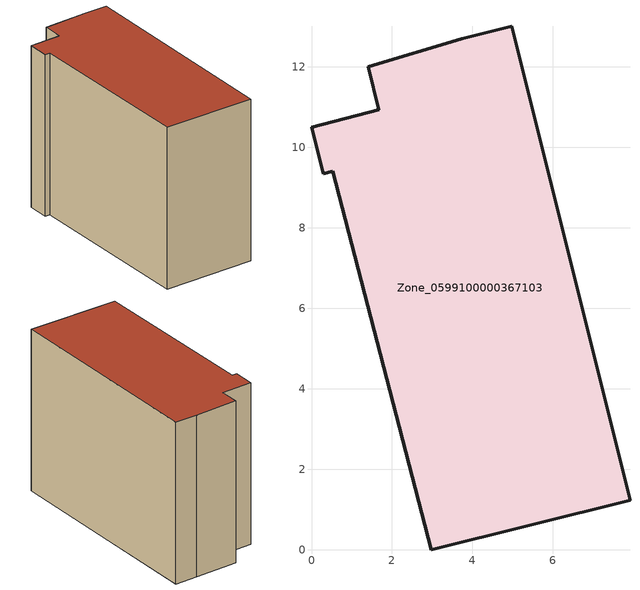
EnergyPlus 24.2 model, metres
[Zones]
Zone_0599100000367103
 floor ground (C_G): 2.98,0 0.53,9.41 0.29,9.35 0,10.51 1.67,10.94 1.41,12 3.74,12.7 4.97,13.01 7.92,1.23 z0
 wall outside (C_F): 0.53,9.41 2.98,0 7.92,1.23 4.97,13.01 3.74,12.7 1.41,12 1.67,10.94 0,10.51 0.29,9.35 0.53,9.41 z0:8.99
 roof outside (C_R): 3.74,12.7 1.41,12 1.67,10.94 0,10.51 0.29,9.35 0.53,9.41 2.98,0 7.92,1.23 4.97,13.01 z8.99
[BUILDING]
Pand.0599100000367103: North Axis=0; Terrain=City; Loads Convergence Tolerance Value=0.04; Temperature Convergence Tolerance Value=0.4; Solar Distribution=FullExterior; Maximum Number of Warmup Days=25; Minimum Number of Warmup Days=1
[Site:Location]
Rotterdam.The.Hague.AP_ZH_NLD Design_Conditions: Latitude=51.96; Longitude=4.45; Time Zone=1; Elevation=-4.5
[SITE:GROUNDTEMPERATURE:BUILDINGSURFACE]
18, 18, 18, 18, 18, 18, 18, 18, 18, 18, 18, 18
[MATERIAL] Thermal Absorptance=0.9; Solar Absorptance=0.7; Visible Absorptance=0.7
Name | Roughness | Thickness | Conductivity | Density | Specific Heat
G.TI.1992-2005 | MediumSmooth | 0.15 | 0.06 | 540 | 1210
F.TI.1992-2005 | Rough | 0.3 | 0.12 | 1920 | 840
R.TI.1992-2005 | MediumRough | 0.2 | 0.08 | 1500 | 1000
[CONSTRUCTION]
C_G: G.TI.1992-2005
C_F: F.TI.1992-2005
C_R: R.TI.1992-2005
[ZONE]
Zone_0599100000367103: Type=1; Multiplier=1; Ceiling Height=Autocalculate; Volume=Autocalculate; Floor Area=autocalculate; Part of Total Floor Area=Yes
[ZONEINFILTRATION:DESIGNFLOWRATE]
Infil_Zone_0599100000367103: Zone or ZoneList or Space or SpaceList=Zone_0599100000367103; Schedule=AlwaysOn; Design Flow Rate Calculation Method=Flow/Area; Flow Rate per Floor Area=0.0015; Constant Term Coefficient=1; Temperature Term Coefficient=0; Velocity Term Coefficient=0; Velocity Squared Term Coefficient=0
[HVACTEMPLATE:ZONE:IDEALLOADSAIRSYSTEM]
Zone_0599100000367103: Maximum Heating Supply Air Temperature=50; Minimum Cooling Supply Air Temperature=13; Maximum Heating Supply Air Humidity Ratio=0.0156; Minimum Cooling Supply Air Humidity Ratio=0.0077; Heating Limit=NoLimit; Cooling Limit=NoLimit; Dehumidification Control Type=ConstantSensibleHeatRatio; Cooling Sensible Heat Ratio=0.7; Dehumidification Setpoint=60; Humidification Control Type=None; Humidification Setpoint=30; Outdoor Air Method=None; Outdoor Air Flow Rate per Person=0.00944; Outdoor Air Flow Rate per Zone Floor Area=0; Outdoor Air Flow Rate per Zone=0; Demand Controlled Ventilation Type=None; Outdoor Air Economizer Type=NoEconomizer; Heat Recovery Type=None; Sensible Heat Recovery Effectiveness=0.7; Latent Heat Recovery Effectiveness=0.65
[ZONECONTROL:THERMOSTAT]
ThermostatControl_Zone_0599100000367103: Zone or ZoneList=Zone_0599100000367103; Control Type Schedule=DualSetpointControlType; Control 1=Thermostat_Zone_0599100000367103; Temperature Difference Between Cutout And Setpoint=0
[THERMOSTATSETPOINT:DUALSETPOINT]
Thermostat_Zone_0599100000367103: Heating Setpoint Temperature Schedule=HeatingSetpoint_Zone_0599100000367103; Cooling Setpoint Temperature Schedule=CoolingSetpoint_Zone_0599100000367103
[SCHEDULE:COMPACT]
HeatingSetpoint_Zone_0599100000367103: Through: 12/31, For: AllDays, Until: 24:00, 21
CoolingSetpoint_Zone_0599100000367103: Through: 12/31, For: AllDays, Until: 24:00, 24
DualSetpointControlType: Through: 12/31, For: AllDays, Until: 24:00, 4
AlwaysOn: Through: 12/31, For: AllDays, Until: 24:00, 1
